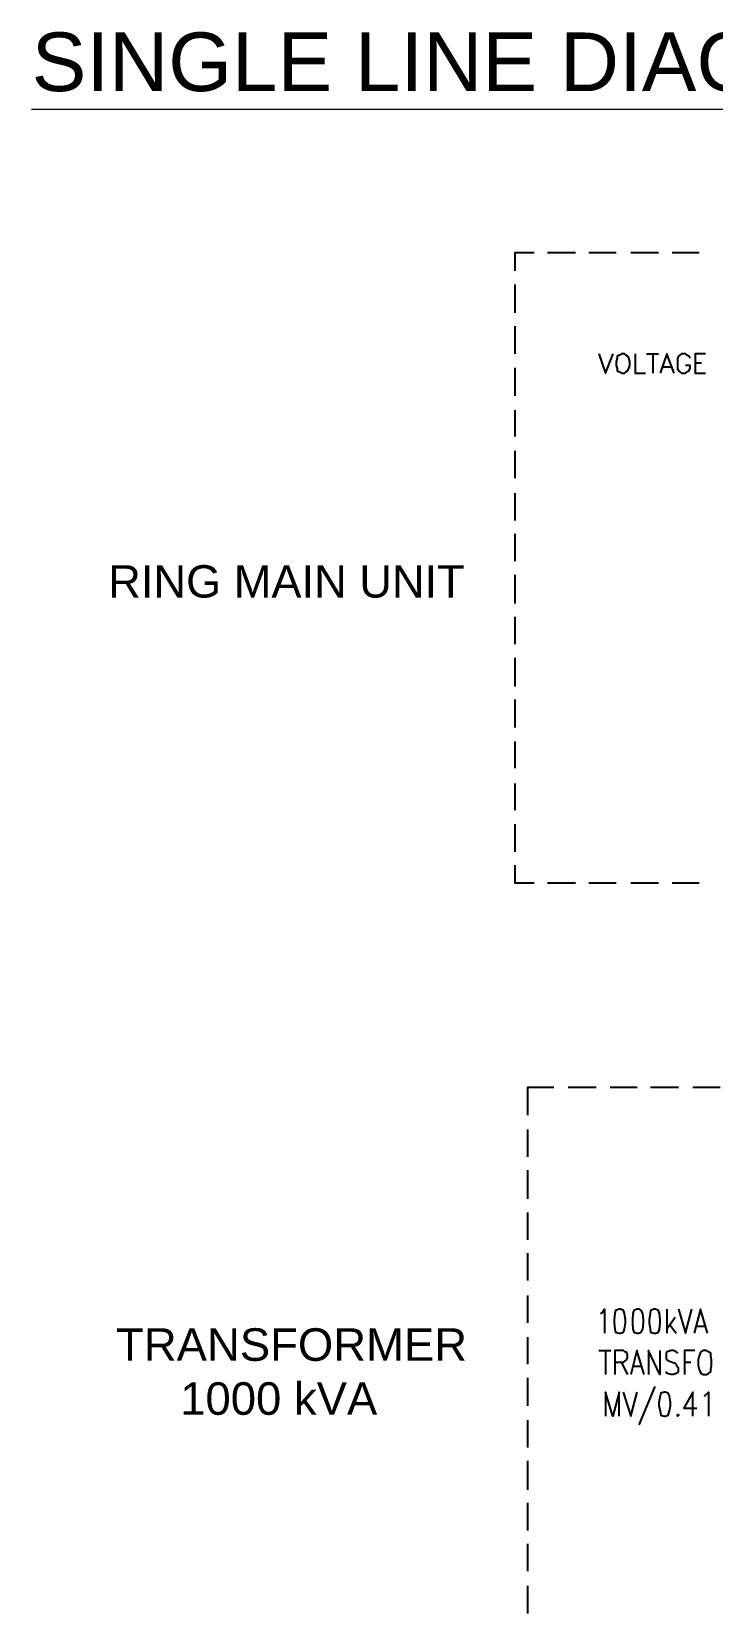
# Model space of a CAD drawing. Header units: inches. Extents: x 105.5 to 113.1, y 43.8 to 60.2.
# Drawn here: x 105.707 to 107.605, y 55.768 to 60.177 of the extents above; entities that cross this region are included whole.
import ezdxf

# ---------------------------------------------------------------- set-up
doc = ezdxf.new("R2010")
doc.units = ezdxf.units.IN
doc.header["$MEASUREMENT"] = 0
doc.layers.add('PDF_Geometry', color=7, linetype='Continuous', true_color=0x989898)
doc.layers.add('PDF_Text', color=7, linetype='Continuous')
doc.styles.add('PDF ArialMT', font='arial.ttf')

msp = doc.modelspace()

# ---------------------------------------------------------------- linework, layer by layer
at = {"layer": 'PDF_Geometry', "color": 7, "lineweight": 5, "true_color": 0xffffff}
msp.add_lwpolyline([(105.7075, 59.9608), (111.0821, 59.9608)], dxfattribs=at)
at = {"layer": 'PDF_Geometry', "color": 7, "lineweight": 25, "true_color": 0xffffff}
for points in [[(107.0549, 59.5108), (107.0549, 59.5614), (107.1083, 59.5614)], [(107.1452, 59.5614), (107.2232, 59.5614)], [(107.2601, 59.5614), (107.3367, 59.5614)], [(107.3777, 59.5614), (107.4544, 59.5614)], [(107.4927, 59.5614), (107.5679, 59.5614)], [(107.0549, 59.3932), (107.0549, 59.4725)], [(107.0549, 59.2796), (107.0549, 59.3562)], [(107.2888, 59.2796), (107.3066, 59.2249), (107.3285, 59.2796)], [(107.3901, 59.2796), (107.3901, 59.2249), (107.4188, 59.2249)], [(107.4215, 59.2796), (107.4544, 59.2796)], [(107.4393, 59.2796), (107.4393, 59.2249)], [(107.4981, 59.2249), (107.4776, 59.2796), (107.4598, 59.2249)], [(107.5433, 59.2673), (107.5392, 59.2728), (107.5337, 59.2755), (107.5296, 59.2796), (107.5186, 59.2796), (107.5145, 59.2755), (107.5104, 59.2728), (107.5077, 59.2673), (107.5077, 59.2577), (107.5077, 59.2468), (107.5077, 59.2386), (107.5104, 59.2317), (107.5145, 59.229), (107.5186, 59.2249), (107.5296, 59.2249), (107.5337, 59.229), (107.5392, 59.2317), (107.5433, 59.2386), (107.5433, 59.2468), (107.5296, 59.2468)], [(107.5857, 59.2796), (107.5569, 59.2796), (107.5569, 59.2249), (107.5857, 59.2249)], [(107.0549, 59.162), (107.0549, 59.2399)], [(107.4653, 59.2427), (107.4899, 59.2427)], [(107.5569, 59.2536), (107.5747, 59.2536)], [(107.0549, 59.0484), (107.0549, 59.1223)], [(107.0549, 58.9322), (107.0549, 59.0088)], [(107.0549, 58.8145), (107.0549, 58.8911)], [(107.0549, 58.701), (107.0549, 58.7776)], [(107.0549, 58.5833), (107.0549, 58.6627)], [(107.0549, 58.4698), (107.0549, 58.5464)], [(107.0549, 58.3521), (107.0549, 58.4315)], [(107.0549, 58.2372), (107.0549, 58.3152)], [(107.0549, 58.1237), (107.0549, 58.1989)], [(107.0549, 58.0074), (107.0549, 58.0813)], [(107.0549, 57.8911), (107.0549, 57.9678)], [(107.1083, 57.8036), (107.0549, 57.8036), (107.0549, 57.8542)], [(107.2232, 57.8036), (107.1452, 57.8036)], [(107.3367, 57.8036), (107.2601, 57.8036)], [(107.4544, 57.8036), (107.3777, 57.8036)], [(107.5679, 57.8036), (107.4927, 57.8036)], [(107.0905, 57.1566), (107.0905, 57.2345), (107.163, 57.2345)], [(107.2026, 57.2345), (107.2806, 57.2345)], [(107.3203, 57.2345), (107.3955, 57.2345)], [(107.4325, 57.2345), (107.5104, 57.2345)], [(107.5501, 57.2345), (107.6267, 57.2345)], [(107.0905, 57.0403), (107.0905, 57.1169)], [(107.0905, 56.924), (107.0905, 57.0034)], [(107.0905, 56.8091), (107.0905, 56.8857)], [(107.0905, 56.6956), (107.0905, 56.7722)], [(107.0905, 56.5779), (107.0905, 56.6545)], [(107.2929, 56.6039), (107.2984, 56.6066), (107.3039, 56.6162), (107.3039, 56.5492)], [(107.4776, 56.6162), (107.4776, 56.5492)], [(107.5104, 56.6162), (107.5296, 56.5492), (107.5474, 56.6162)], [(107.5911, 56.5492), (107.572, 56.6162), (107.5542, 56.5492)], [(107.5009, 56.593), (107.4776, 56.5601)], [(107.4858, 56.5738), (107.5036, 56.5492)], [(107.0905, 56.463), (107.0905, 56.5383)], [(107.5583, 56.5683), (107.5829, 56.5683)], [(107.2888, 56.5013), (107.3217, 56.5013)], [(107.3066, 56.5013), (107.3066, 56.4343)], [(107.3326, 56.4685), (107.3572, 56.4685), (107.3613, 56.4712), (107.3654, 56.4753), (107.3682, 56.4808), (107.3682, 56.489), (107.3654, 56.4958), (107.3613, 56.4972), (107.3572, 56.5013), (107.3326, 56.5013), (107.3326, 56.4343)], [(107.4147, 56.4343), (107.3942, 56.5013), (107.3777, 56.4343)], [(107.4585, 56.5013), (107.4585, 56.4343), (107.427, 56.5013), (107.427, 56.4343)], [(107.5091, 56.4931), (107.5036, 56.4972), (107.4968, 56.5013), (107.4899, 56.5013), (107.479, 56.4972), (107.4762, 56.4931), (107.4762, 56.4863), (107.4762, 56.4781), (107.479, 56.4753), (107.4858, 56.4712), (107.5009, 56.4657), (107.5036, 56.463), (107.505, 56.4589), (107.5091, 56.4534), (107.5091, 56.4411), (107.5036, 56.437), (107.4968, 56.4343), (107.4899, 56.4343), (107.479, 56.437), (107.4762, 56.4411)], [(107.5556, 56.5013), (107.5269, 56.5013), (107.5269, 56.4343)], [(107.3504, 56.4685), (107.3682, 56.4343)], [(107.3832, 56.4575), (107.4065, 56.4575)], [(107.5269, 56.4685), (107.5446, 56.4685)], [(107.0905, 56.3467), (107.0905, 56.4247)], [(107.4448, 56.4001), (107.3996, 56.2934)], [(107.3449, 56.318), (107.3449, 56.385), (107.3271, 56.318), (107.3066, 56.385), (107.3066, 56.318)], [(107.3559, 56.385), (107.3777, 56.318), (107.3955, 56.385)], [(107.5501, 56.318), (107.5501, 56.385), (107.5255, 56.3399), (107.5611, 56.3399)], [(107.5816, 56.3741), (107.5857, 56.3768), (107.5939, 56.385), (107.5939, 56.318)], [(107.0905, 56.2305), (107.0905, 56.3071)], [(107.0905, 56.1128), (107.0905, 56.1935)], [(107.0905, 55.9993), (107.0905, 56.0759)], [(107.0905, 55.8857), (107.0905, 55.9623)], [(107.0905, 55.7681), (107.0905, 55.8447)]]:
    msp.add_lwpolyline(points, dxfattribs=at)
for points in [[(107.3518, 59.2796), (107.3463, 59.2755), (107.3394, 59.2728), (107.3394, 59.2673), (107.3367, 59.2577), (107.3367, 59.2468), (107.3394, 59.2386), (107.3394, 59.2317), (107.3463, 59.229), (107.3518, 59.2249), (107.36, 59.2249), (107.3641, 59.229), (107.3682, 59.2317), (107.3723, 59.2386), (107.375, 59.2468), (107.375, 59.2577), (107.3723, 59.2673), (107.3682, 59.2728), (107.3641, 59.2755), (107.36, 59.2796)], [(107.3449, 56.6162), (107.3353, 56.6121), (107.3326, 56.6039), (107.3312, 56.5861), (107.3312, 56.5779), (107.3326, 56.5601), (107.3353, 56.5519), (107.3449, 56.5492), (107.349, 56.5492), (107.3572, 56.5519), (107.36, 56.5601), (107.3627, 56.5779), (107.3627, 56.5861), (107.36, 56.6039), (107.3572, 56.6121), (107.349, 56.6162)], [(107.3955, 56.6162), (107.386, 56.6121), (107.3832, 56.6039), (107.3819, 56.5861), (107.3819, 56.5779), (107.3832, 56.5601), (107.386, 56.5519), (107.3955, 56.5492), (107.3996, 56.5492), (107.4065, 56.5519), (107.4106, 56.5601), (107.4133, 56.5779), (107.4133, 56.5861), (107.4106, 56.6039), (107.4065, 56.6121), (107.3996, 56.6162)], [(107.442, 56.6162), (107.4325, 56.6121), (107.4311, 56.6039), (107.4284, 56.5861), (107.4284, 56.5779), (107.4311, 56.5601), (107.4325, 56.5519), (107.442, 56.5492), (107.4461, 56.5492), (107.4544, 56.5519), (107.4571, 56.5601), (107.4598, 56.5779), (107.4598, 56.5861), (107.4571, 56.6039), (107.4544, 56.6121), (107.4461, 56.6162)], [(107.5802, 56.5013), (107.5734, 56.4972), (107.5706, 56.4931), (107.5679, 56.4863), (107.5652, 56.4753), (107.5652, 56.4589), (107.5679, 56.448), (107.5706, 56.4411), (107.5734, 56.437), (107.5802, 56.4343), (107.5884, 56.4343), (107.5939, 56.437), (107.6007, 56.4411), (107.6007, 56.448), (107.6021, 56.4589), (107.6021, 56.4753), (107.6007, 56.4863), (107.6007, 56.4931), (107.5939, 56.4972), (107.5884, 56.5013)], [(107.4708, 56.385), (107.4612, 56.3823), (107.4598, 56.3741), (107.4557, 56.3563), (107.4557, 56.3467), (107.4598, 56.3331), (107.4612, 56.3207), (107.4708, 56.318), (107.4735, 56.318), (107.4817, 56.3207), (107.4858, 56.3331), (107.4885, 56.3467), (107.4885, 56.3563), (107.4858, 56.3741), (107.4817, 56.3823), (107.4735, 56.385)], [(107.5077, 56.3221), (107.5063, 56.3207), (107.5077, 56.318), (107.5118, 56.3207)]]:
    msp.add_lwpolyline(points, close=True, dxfattribs=at)

# ---------------------------------------------------------------- texts
at = {"layer": 'PDF_Text', "color": 7, "true_color": 0xffffff, "attachment_point": 4, "style": 'PDF ArialMT'}
for s, insert, char_height in [('SINGLE LINE DIAGRAM-1000 KVA PACKAGE UNIT', (105.7076, 60.092), 0.16348), ('RING MAIN UNIT', (105.921, 58.6441), 0.090165), ('TRANSFORMER', (105.9429, 56.5168), 0.090691), ('     1000 kVA', (105.9456, 56.3663), 0.090691)]:
    msp.add_mtext(s, dxfattribs=dict(at, insert=insert, char_height=char_height))

doc.saveas('drawing.dxf')
